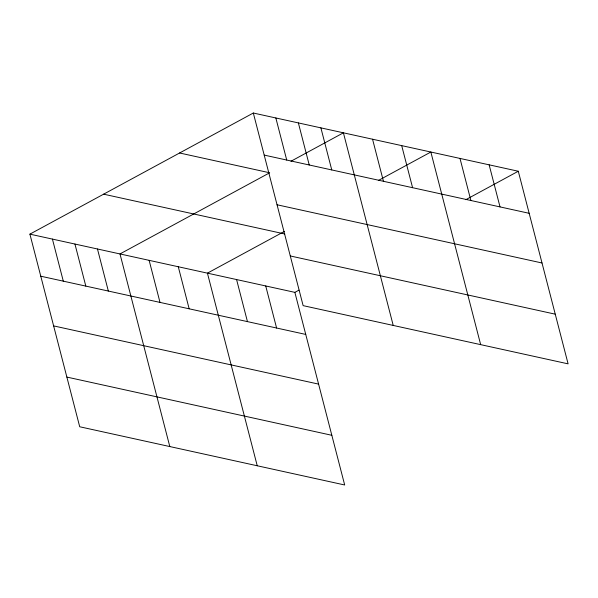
<?xml version="1.0" encoding="UTF-8"?>
<svg xmlns="http://www.w3.org/2000/svg" width="598" height="598" viewBox="0 0 598 598"><rect width="100%" height="100%" fill="white"/><g stroke="black" fill="none" stroke-linecap="round" stroke-linejoin="round"><path stroke-width="0.9" d="M29.9 234.147L294.866 292.362L344.68 484.978L79.713 426.763L29.9 234.147L253.32 113.022L518.287 171.237L568.1 363.853L303.134 305.638L253.32 113.022M290.979 161.243L343.409 132.816L393.222 325.432M284.424 231.411L207.424 273.151L257.237 465.767M378.422 180.454L430.852 152.027L480.665 344.642M294.866 292.362L298.963 290.142M465.857 199.665L518.287 171.237M264.196 155.091L529.163 213.307M179.594 152.991L269.683 172.785L119.989 253.941L169.802 446.557M277.046 204.77L542.012 262.985M103.626 194.178L284.798 233.982M290.284 255.959L555.25 314.174M40.776 276.209L305.742 334.424M53.626 325.895L318.592 384.11M66.864 377.076L331.83 435.292M489.142 164.839L500.018 206.901M459.997 158.433L470.873 200.494M401.699 145.628L412.583 187.69M372.554 139.222L383.438 181.284M320.887 127.867L331.763 169.937M298.365 122.919L309.241 164.988M275.842 117.97L286.719 160.04M265.721 285.956L276.597 328.025M236.576 279.558L247.452 321.619M178.279 266.745L189.162 308.815M149.134 260.347L160.01 302.409M97.467 248.992L108.343 291.054M74.944 244.044L85.82 286.106M52.422 239.095L63.298 281.157"/></g></svg>
